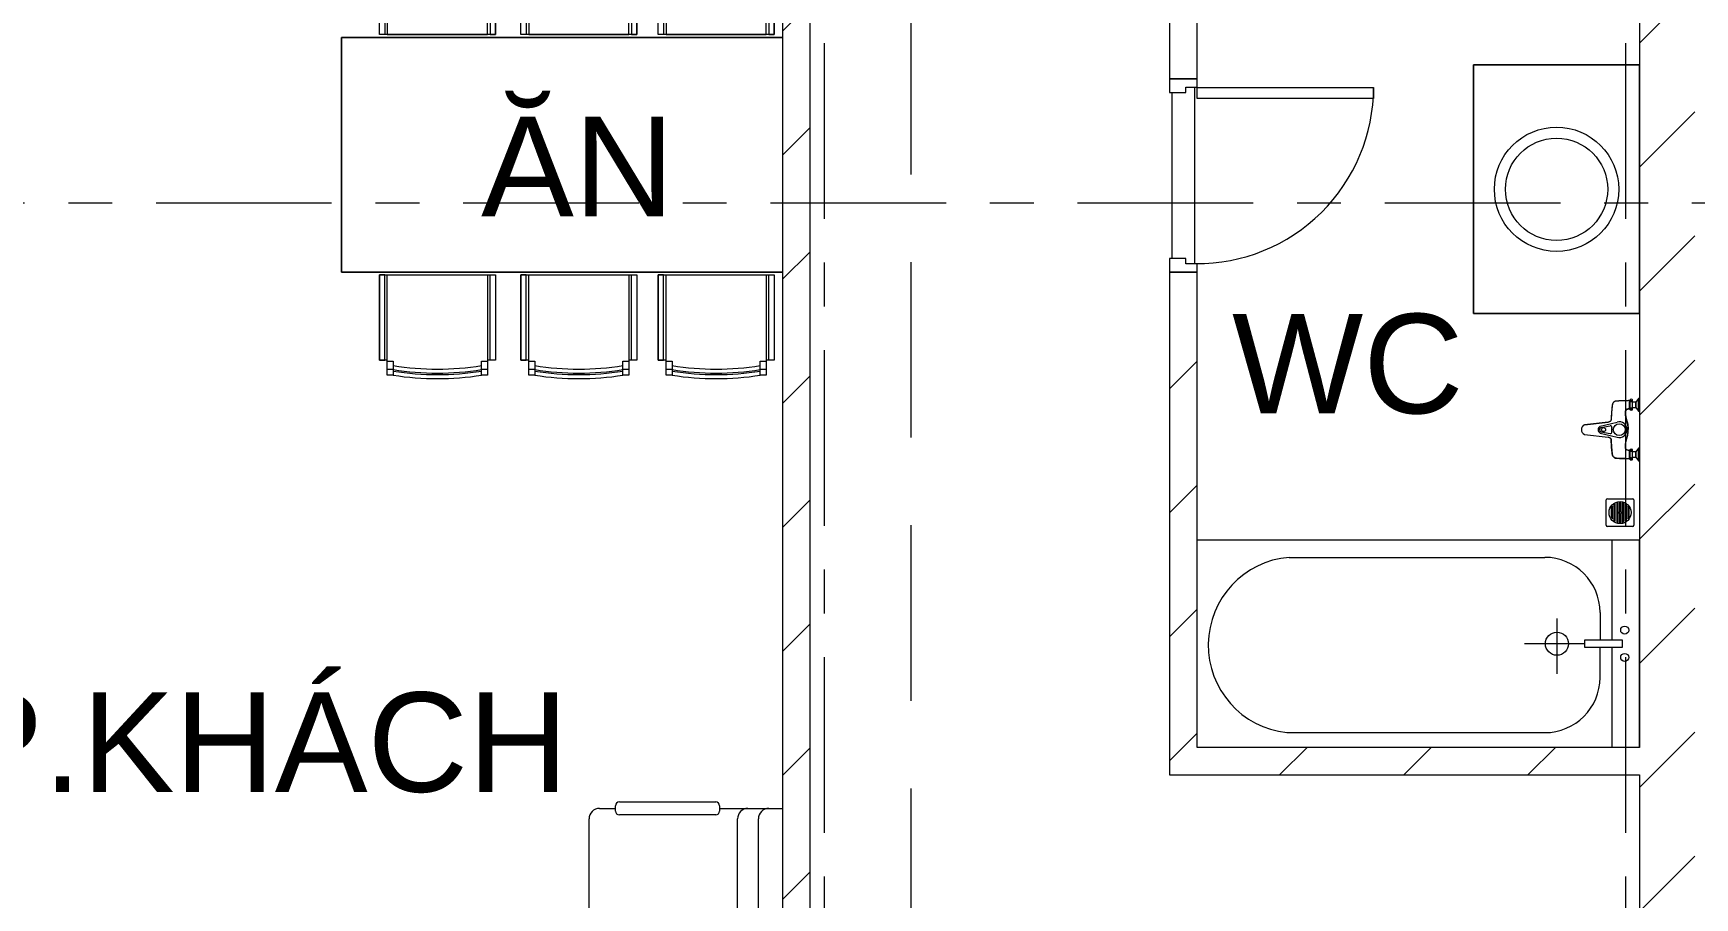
# Model space of a CAD drawing. Header units: millimetres. Extents: x -20144 to 117103, y -11426 to 48263.
# Drawn here: x 85140 to 91151, y 3836 to 6965 of the extents above; entities that cross this region are included whole.
import ezdxf

# ---------------------------------------------------------------- set-up
doc = ezdxf.new("R2010")
doc.units = ezdxf.units.MM
doc.linetypes.add('Grid Line', pattern=[22.225, 12.7, -3.175, 3.175, -3.175])
doc.linetypes.add('HIDDEN2', pattern=[4.7625, 3.175, -1.5875])
for name, color, linetype, lineweight in [('CHU', 181, 'Continuous', 5), ('CUA', 31, 'Continuous', 9), ('HATCH-TUONG', 152, 'Continuous', 9), ('KI-HIEU-1', 151, 'Continuous', 9), ('NET-CAT', 3, 'Continuous', 9), ('NET-THAY', 2, 'Continuous', 15), ('THIET BI', 44, 'Continuous', 5), ('THIET-BI', 44, 'Continuous', 5), ('TRUC', 225, 'Continuous', 5)]:
    doc.layers.add(name, color=color, linetype=linetype, lineweight=lineweight)
doc.styles.add('Arial_4', font='arial.ttf', dxfattribs={"height": 360})
pattern_1 = [(45, (71000, 0), (-224.5064, 224.5064), [])]

# ---------------------------------------------------------------- blocks, each defined once
blk = doc.blocks.new('X-SOFA - X-SOFA-383584-MẶT BẰNG TẦNG 23')
at = {"layer": 'THIET BI'}
for p, q in [((-716.2, 969.2), (-658.4, 969.2)), ((-658.4, 959.8), (-658.4, 978.7)), ((-644.3, 992.8), (-295.7, 992.8)), ((-281.5, 978.7), (-281.5, 959.8)), ((-281.5, 969.2), (-103.7, 969.2)), ((-103.7, 969.2), (-53.8, 969.2)), ((-753.8, 360.8), (-753.8, 931.5)), ((-295.7, 945.7), (-644.3, 945.7)), ((-216.7, 360.8), (-216.7, 931.5)), ((-141.3, 360.8), (-141.3, 931.5)), ((-1250, 325), (-1900, 325)), ((-1900, 325), (-1900, -325)), ((-1900, 325), (-1900, -325)), ((-1250, 325), (-1900, 325)), ((-1250, -325), (-1250, 325)), ((-1250, -325), (-1250, 325)), ((-716.2, 323.1), (-103.7, 323.1)), ((-103.7, 323.1), (-53.8, 323.1)), ((-753.8, -285.4), (-753.8, 285.4)), ((-216.7, -285.4), (-216.7, 285.4)), ((-141.3, -285.4), (-141.3, 285.4)), ((-1900, -325), (-1250, -325)), ((-1900, -325), (-1250, -325)), ((-716.2, -323.1), (-53.8, -323.1)), ((-753.8, -360.8), (-753.8, -931.5)), ((-216.7, -360.8), (-216.7, -931.5)), ((-141.3, -360.8), (-141.3, -931.5)), ((-658.4, -959.8), (-658.4, -978.7)), ((-295.7, -945.7), (-644.3, -945.7)), ((-281.5, -978.7), (-281.5, -959.8)), ((-716.2, -969.2), (-658.4, -969.2)), ((-644.3, -992.8), (-295.7, -992.8)), ((-103.7, -969.2), (-281.5, -969.2)), ((-53.8, -969.2), (-103.7, -969.2))]:
    blk.add_line(p, q, dxfattribs=at)
for centre, radius, start, end in [((-716.2, 931.5), 37.7, 90, 180), ((-644.3, 978.7), 14.1, 90, 180), ((-295.7, 978.7), 14.1, 360, 90), ((-179, 931.5), 37.7, 90, 180), ((-103.7, 931.5), 37.7, 90, 180), ((-644.3, 959.8), 14.1, 180, 270), ((-295.7, 959.8), 14.1, 270, 0), ((-716.2, 360.8), 37.7, 180, 270), ((-179, 360.8), 37.7, 180, 270), ((-103.7, 360.8), 37.7, 180, 270), ((-716.2, 285.4), 37.7, 90, 180), ((-179, 285.4), 37.7, 90, 180), ((-103.7, 285.4), 37.7, 90, 180), ((-716.2, -285.4), 37.7, 180, 270), ((-179, -285.4), 37.7, 180, 270), ((-103.7, -285.4), 37.7, 180, 270), ((-716.2, -360.8), 37.7, 90, 180), ((-179, -360.8), 37.7, 90, 180), ((-103.7, -360.8), 37.7, 90, 180), ((-716.2, -931.5), 37.7, 180, 270), ((-644.3, -959.8), 14.1, 90, 180), ((-295.7, -959.8), 14.1, 360, 90), ((-179, -931.5), 37.7, 180, 270), ((-103.7, -931.5), 37.7, 180, 270), ((-644.3, -978.7), 14.1, 180, 270), ((-295.7, -978.7), 14.1, 270, 0)]:
    blk.add_arc(centre, radius, start, end, dxfattribs=at)
blk = doc.blocks.new('X-BAN AN 4 GHE - X-BAN AN 4 GHE 2-398335-MẶT BẰNG TẦNG 23')
at = {"layer": 'THIET BI'}
for p, q in [((165.2, 1222.7), (187, 1222.7)), ((165.2, 1168.5), (165.2, 1222.7)), ((165.2, 1222.7), (165.2, 860)), ((187, 1222.7), (165.2, 1222.7)), ((187, 1187.9), (187, 1222.7)), ((506.1, 1222.7), (527.9, 1222.7)), ((506.1, 1222.7), (506.1, 1187.9)), ((527.9, 1222.7), (506.1, 1222.7)), ((527.9, 1222.7), (527.9, 1168.5)), ((527.9, 860), (527.9, 1222.7)), ((676.8, 1222.7), (698.6, 1222.7)), ((676.8, 1168.5), (676.8, 1222.7)), ((676.8, 1222.7), (676.8, 860)), ((698.6, 1222.7), (676.8, 1222.7)), ((698.6, 1187.9), (698.6, 1222.7)), ((1017.7, 1222.7), (1039.5, 1222.7)), ((1017.7, 1222.7), (1017.7, 1187.9)), ((1039.5, 1222.7), (1017.7, 1222.7)), ((1039.5, 1222.7), (1039.5, 1168.5)), ((1039.5, 860), (1039.5, 1222.7)), ((1173.7, 1222.7), (1195.4, 1222.7)), ((1173.7, 1168.5), (1173.7, 1222.7)), ((1173.7, 1222.7), (1173.7, 860)), ((1195.4, 1222.7), (1173.7, 1222.7)), ((1195.4, 1187.9), (1195.4, 1222.7)), ((1514.6, 1222.7), (1536.3, 1222.7)), ((1514.6, 1222.7), (1514.6, 1187.9)), ((1536.3, 1222.7), (1514.6, 1222.7)), ((1536.3, 1222.7), (1536.3, 1168.5)), ((1536.3, 860), (1536.3, 1222.7)), ((136.9, 1168.5), (165.2, 1168.5)), ((136.9, 860), (136.9, 1168.5)), ((136.9, 1168.5), (155.8, 1168.5)), ((136.9, 860), (136.9, 1168.5)), ((155.8, 1168.5), (155.8, 860)), ((165.2, 1200.9), (187, 1200.9)), ((165.2, 1171.9), (187, 1171.9)), ((187, 1171.9), (187, 1187.9)), ((506.1, 1200.9), (527.9, 1200.9)), ((506.1, 1187.9), (506.1, 1171.9)), ((506.1, 1171.9), (527.9, 1171.9)), ((527.9, 1168.5), (556.2, 1168.5)), ((537.3, 1168.5), (537.3, 860)), ((556.2, 1168.5), (537.3, 1168.5)), ((556.2, 1168.5), (556.2, 860)), ((556.2, 860), (556.2, 1168.5)), ((648.5, 860), (648.5, 1168.5)), ((648.5, 1168.5), (676.8, 1168.5)), ((648.5, 1168.5), (667.4, 1168.5)), ((648.5, 860), (648.5, 1168.5)), ((667.4, 1168.5), (667.4, 860)), ((676.8, 1200.9), (698.6, 1200.9)), ((676.8, 1171.9), (698.6, 1171.9)), ((698.6, 1171.9), (698.6, 1187.9)), ((1017.7, 1200.9), (1039.5, 1200.9)), ((1017.7, 1187.9), (1017.7, 1171.9)), ((1017.7, 1171.9), (1039.5, 1171.9)), ((1039.5, 1168.5), (1067.8, 1168.5)), ((1048.9, 1168.5), (1048.9, 860)), ((1067.8, 1168.5), (1048.9, 1168.5)), ((1067.8, 1168.5), (1067.8, 860)), ((1067.8, 860), (1067.8, 1168.5)), ((1145.3, 860), (1145.3, 1168.5)), ((1145.3, 1168.5), (1173.7, 1168.5)), ((1145.3, 1168.5), (1164.2, 1168.5)), ((1145.3, 860), (1145.3, 1168.5)), ((1164.2, 1168.5), (1164.2, 860)), ((1173.7, 1200.9), (1195.4, 1200.9)), ((1173.7, 1171.9), (1195.4, 1171.9)), ((1195.4, 1171.9), (1195.4, 1187.9)), ((1514.6, 1200.9), (1536.3, 1200.9)), ((1514.6, 1187.9), (1514.6, 1171.9)), ((1514.6, 1171.9), (1536.3, 1171.9)), ((1536.3, 1168.5), (1564.7, 1168.5)), ((1545.8, 1168.5), (1545.8, 860)), ((1564.7, 1168.5), (1545.8, 1168.5)), ((1564.7, 1168.5), (1564.7, 860)), ((1564.7, 860), (1564.7, 1168.5)), ((0, 850), (1595.2, 850)), ((0, 0), (0, 850)), ((1595.2, 850), (0, 850)), ((0, 850), (0, 0)), ((556.2, 860), (136.9, 860)), ((155.8, 860), (136.9, 860)), ((165.2, 860), (527.9, 860)), ((537.3, 860), (556.2, 860)), ((1067.8, 860), (648.5, 860)), ((667.4, 860), (648.5, 860)), ((676.8, 860), (1039.5, 860)), ((1048.9, 860), (1067.8, 860)), ((1564.7, 860), (1145.3, 860)), ((1164.2, 860), (1145.3, 860)), ((1173.7, 860), (1536.3, 860)), ((1545.8, 860), (1564.7, 860)), ((1595.2, 0), (0, 0)), ((0, 0), (1595.2, 0)), ((136.9, -10), (556.2, -10)), ((136.9, -318.5), (136.9, -10)), ((155.8, -10), (136.9, -10)), ((136.9, -10), (136.9, -318.5)), ((155.8, -318.5), (155.8, -10)), ((165.2, -10), (527.9, -10)), ((165.2, -372.7), (165.2, -10)), ((527.9, -10), (527.9, -372.7)), ((537.3, -10), (556.2, -10)), ((537.3, -318.5), (537.3, -10)), ((556.2, -10), (556.2, -318.5)), ((556.2, -10), (556.2, -318.5)), ((648.5, -10), (1067.8, -10)), ((648.5, -318.5), (648.5, -10)), ((667.4, -10), (648.5, -10)), ((648.5, -10), (648.5, -318.5)), ((667.4, -318.5), (667.4, -10)), ((676.8, -10), (1039.5, -10)), ((676.8, -372.7), (676.8, -10)), ((1039.5, -10), (1039.5, -372.7)), ((1048.9, -10), (1067.8, -10)), ((1048.9, -318.5), (1048.9, -10)), ((1067.8, -10), (1067.8, -318.5)), ((1067.8, -10), (1067.8, -318.5)), ((1145.3, -10), (1564.7, -10)), ((1145.3, -318.5), (1145.3, -10)), ((1145.3, -10), (1145.3, -318.5)), ((1164.2, -10), (1145.3, -10)), ((1164.2, -318.5), (1164.2, -10)), ((1173.7, -10), (1536.3, -10)), ((1173.7, -372.7), (1173.7, -10)), ((1536.3, -10), (1536.3, -372.7)), ((1545.8, -10), (1564.7, -10)), ((1545.8, -318.5), (1545.8, -10)), ((1564.7, -10), (1564.7, -318.5)), ((1564.7, -10), (1564.7, -318.5)), ((165.2, -318.5), (136.9, -318.5)), ((136.9, -318.5), (155.8, -318.5)), ((165.2, -372.7), (165.2, -318.5)), ((165.2, -321.9), (187, -321.9)), ((165.2, -350.9), (187, -350.9)), ((187, -321.9), (187, -337.9)), ((187, -337.9), (187, -372.7)), ((506.1, -321.9), (527.9, -321.9)), ((506.1, -337.9), (506.1, -321.9)), ((506.1, -372.7), (506.1, -337.9)), ((506.1, -350.9), (527.9, -350.9)), ((527.9, -318.5), (527.9, -372.7)), ((556.2, -318.5), (527.9, -318.5)), ((556.2, -318.5), (537.3, -318.5)), ((676.8, -318.5), (648.5, -318.5)), ((648.5, -318.5), (667.4, -318.5)), ((676.8, -372.7), (676.8, -318.5)), ((676.8, -321.9), (698.6, -321.9)), ((676.8, -350.9), (698.6, -350.9)), ((698.6, -321.9), (698.6, -337.9)), ((698.6, -337.9), (698.6, -372.7)), ((1017.7, -321.9), (1039.5, -321.9)), ((1017.7, -337.9), (1017.7, -321.9)), ((1017.7, -372.7), (1017.7, -337.9)), ((1017.7, -350.9), (1039.5, -350.9)), ((1039.5, -318.5), (1039.5, -372.7)), ((1067.8, -318.5), (1039.5, -318.5)), ((1067.8, -318.5), (1048.9, -318.5)), ((1173.7, -318.5), (1145.3, -318.5)), ((1145.3, -318.5), (1164.2, -318.5)), ((1173.7, -372.7), (1173.7, -318.5)), ((1173.7, -321.9), (1195.4, -321.9)), ((1173.7, -350.9), (1195.4, -350.9)), ((1195.4, -321.9), (1195.4, -337.9)), ((1195.4, -337.9), (1195.4, -372.7)), ((1514.6, -321.9), (1536.3, -321.9)), ((1514.6, -337.9), (1514.6, -321.9)), ((1514.6, -372.7), (1514.6, -337.9)), ((1514.6, -350.9), (1536.3, -350.9)), ((1536.3, -318.5), (1536.3, -372.7)), ((1564.7, -318.5), (1536.3, -318.5)), ((1564.7, -318.5), (1545.8, -318.5)), ((187, -372.7), (165.2, -372.7)), ((187, -372.7), (165.2, -372.7)), ((527.9, -372.7), (506.1, -372.7)), ((527.9, -372.7), (506.1, -372.7)), ((698.6, -372.7), (676.8, -372.7)), ((698.6, -372.7), (676.8, -372.7)), ((1039.5, -372.7), (1017.7, -372.7)), ((1039.5, -372.7), (1017.7, -372.7)), ((1195.4, -372.7), (1173.7, -372.7)), ((1195.4, -372.7), (1173.7, -372.7)), ((1536.3, -372.7), (1514.6, -372.7)), ((1536.3, -372.7), (1514.6, -372.7))]:
    blk.add_line(p, q, dxfattribs=at)
for centre, radius, start, end in [((346.5, 221.9), 1013.4, 80.94073, 99.05927), ((346.5, 221.9), 1013.4, 80.94073, 99.05927), ((346.5, 221.9), 998.9, 80.80804, 99.19196), ((346.5, 201.8), 1013.4, 80.94073, 99.05927), ((858.1, 221.9), 1013.4, 80.94073, 99.05927), ((858.1, 221.9), 1013.4, 80.94073, 99.05927), ((858.1, 221.9), 998.9, 80.80804, 99.19196), ((858.1, 201.8), 1013.4, 80.94073, 99.05927), ((1355, 221.9), 1013.4, 80.94073, 99.05927), ((1355, 221.9), 1013.4, 80.94073, 99.05927), ((1355, 221.9), 998.9, 80.80804, 99.19196), ((1355, 201.8), 1013.4, 80.94073, 99.05927), ((346.5, 201.8), 998.9, 80.80804, 99.19196), ((858.1, 201.8), 998.9, 80.80804, 99.19196), ((1355, 201.8), 998.9, 80.80804, 99.19196), ((346.5, 648.2), 998.9, 260.80804, 279.19196), ((346.5, 648.2), 1013.4, 260.94073, 279.05927), ((346.5, 628.1), 998.9, 260.80804, 279.19196), ((858.1, 648.2), 998.9, 260.80804, 279.19196), ((858.1, 648.2), 1013.4, 260.94073, 279.05927), ((858.1, 628.1), 998.9, 260.80804, 279.19196), ((1355, 648.2), 998.9, 260.80804, 279.19196), ((1355, 648.2), 1013.4, 260.94073, 279.05927), ((1355, 628.1), 998.9, 260.80804, 279.19196), ((346.5, 628.1), 1013.4, 260.94073, 279.05927), ((346.5, 628.1), 1013.4, 260.94073, 279.05927), ((858.1, 628.1), 1013.4, 260.94073, 279.05927), ((858.1, 628.1), 1013.4, 260.94073, 279.05927), ((1355, 628.1), 1013.4, 260.94073, 279.05927), ((1355, 628.1), 1013.4, 260.94073, 279.05927)]:
    blk.add_arc(centre, radius, start, end, dxfattribs=at)
blk = doc.blocks.new('CUA WC - Type 1-374153-MẶT BẰNG TẦNG 23')
at = {"layer": 'CUA'}
for p, q in [((-217.5, 690.3), (-177.5, 690.3)), ((-217.5, 52.3), (-217.5, 690.3)), ((-177.5, 690.3), (-177.5, 52.3)), ((-177.5, 52.3), (-217.5, 52.3))]:
    blk.add_line(p, q, dxfattribs=at)
at = {"layer": 'CUA', "lineweight": 5}
for p, q in [((-218.5, 52.3), (-248.5, 52.3)), ((-248.5, 52.3), (-248.5, -47.7)), ((-218.5, 11.3), (-218.5, 52.3)), ((-198.5, 11.3), (-218.5, 11.3)), ((-198.5, -47.7), (-198.5, 11.3)), ((421.5, 11.3), (401.5, 11.3)), ((401.5, 11.3), (401.5, -47.7)), ((451.5, 52.3), (421.5, 52.3)), ((421.5, 52.3), (421.5, 11.3)), ((451.5, -47.7), (451.5, 52.3)), ((-248.5, -47.7), (-198.5, -47.7)), ((401.5, -47.7), (451.5, -47.7))]:
    blk.add_line(p, q, dxfattribs=at)
blk.add_arc((-217.5, 52.3), 638, 359.5, 90, dxfattribs=at)
blk = doc.blocks.new('X-LA - X-LA-610443-MẶT BẰNG TẦNG 23')
at = {"layer": 'THIET-BI'}
for p, q in [((450, 0), (-450, 0)), ((-450, 0), (-450, -600)), ((-450, -600), (-450, 0)), ((-450, 0), (450, 0)), ((450, -600), (450, 0)), ((450, 0), (450, -600)), ((-450, -600), (450, -600)), ((450, -600), (-450, -600))]:
    blk.add_line(p, q, dxfattribs=at)
for radius in [225, 185]:
    blk.add_circle((0, -300), radius, dxfattribs=at)
blk = doc.blocks.new('X-BON TAM - X-BON TAM-423435-MẶT BẰNG TẦNG 23')
at = {"layer": 'THIET-BI'}
for p, q in [((375, 0), (-375, 0)), ((-375, 0), (-375, -1600)), ((-375, 0), (-375, -1600)), ((375, 0), (-375, 0)), ((-375, -100), (-12.9, -100)), ((12.9, -61.4), (-12.9, -61.4)), ((-12.9, -61.4), (-12.9, -198.5)), ((12.9, -198.5), (12.9, -61.4)), ((12.9, -100), (375, -100)), ((-112.7, -142.6), (-12.9, -142.6)), ((121.7, -142.6), (12.9, -142.6)), ((-12.9, -198.5), (12.9, -198.5)), ((0, -198.5), (0, -415.4)), ((-91.8, -298.7), (108.5, -298.7)), ((-312.7, -1267.8), (-312.7, -342.6)), ((321.7, -1276.1), (321.7, -342.6))]:
    blk.add_line(p, q, dxfattribs=at)
for centre, radius in [((-49.4, -53.5), 14.5), ((49.4, -53.5), 14.5), ((0, -298.7), 41.7)]:
    blk.add_circle(centre, radius, dxfattribs=at)
for centre, radius, start, end in [((-112.7, -342.6), 200, 90, 180), ((121.7, -342.6), 200, 360, 90), ((4.9, -1241.3), 318.7, 184.7583, 353.73509)]:
    blk.add_arc(centre, radius, start, end, dxfattribs=at)
blk = doc.blocks.new('X-SEN - X-SEN-410583-MẶT BẰNG TẦNG 23')
at = {"layer": 'THIET-BI'}
for p, q in [((-67.5, 0), (-112.5, 0)), ((-112.5, 0), (-112.5, -3.8)), ((-112.5, 0), (-67.5, 0)), ((-112.5, -3.8), (-112.5, 0)), ((-67.5, -3.8), (-67.5, 0)), ((-67.5, 0), (-67.5, -3.8)), ((112.5, 0), (67.5, 0)), ((67.5, 0), (67.5, -3.8)), ((67.5, 0), (67.5, -3.8)), ((112.5, 0), (67.5, 0)), ((112.5, -3.8), (112.5, 0)), ((112.5, -3.8), (112.5, 0)), ((-112.5, -3.8), (-99.9, -12.6)), ((-67.5, -3.8), (-112.5, -3.8)), ((-112.5, -3.8), (-99.9, -12.6)), ((-99.9, -25.3), (-107.2, -25.3)), ((-72.8, -25.3), (-107.2, -25.3)), ((-107.2, -34.3), (-105.1, -34.3)), ((-107.2, -34.3), (-72.8, -34.3)), ((-105.1, -34.3), (-105.1, -37.2)), ((-105.1, -34.3), (-105.1, -37.2)), ((-74.9, -34.3), (-105.1, -34.3)), ((-105.1, -37.2), (-74.9, -37.2)), ((-99.9, -12.6), (-99.9, -25.3)), ((-99.9, -12.6), (-80.1, -12.6)), ((-80.1, -12.6), (-99.9, -12.6)), ((-99.9, -12.6), (-99.9, -25.3)), ((-80.1, -12.6), (-67.5, -3.8)), ((-80.1, -12.6), (-67.5, -3.8)), ((-80.1, -25.3), (-80.1, -12.6)), ((-80.1, -25.3), (-80.1, -12.6)), ((-72.8, -25.3), (-80.1, -25.3)), ((-74.9, -37.2), (-74.9, -34.3)), ((-74.9, -34.3), (-72.8, -34.3)), ((-74.9, -37.2), (-74.9, -34.3)), ((67.5, -3.8), (80.1, -12.6)), ((112.5, -3.8), (67.5, -3.8)), ((67.5, -3.8), (80.1, -12.6)), ((80.1, -25.3), (72.8, -25.3)), ((107.2, -25.3), (72.8, -25.3)), ((72.8, -34.3), (74.9, -34.3)), ((72.8, -34.3), (107.2, -34.3)), ((74.9, -34.3), (74.9, -37.2)), ((74.9, -34.3), (74.9, -37.2)), ((105.1, -34.3), (74.9, -34.3)), ((74.9, -37.2), (105.1, -37.2)), ((80.1, -12.6), (80.1, -25.3)), ((99.9, -12.6), (80.1, -12.6)), ((80.1, -12.6), (99.9, -12.6)), ((99.9, -12.6), (80.1, -12.6)), ((80.1, -12.6), (80.1, -25.3)), ((99.9, -12.6), (112.5, -3.8)), ((99.9, -12.6), (112.5, -3.8)), ((99.9, -25.3), (99.9, -12.6)), ((99.9, -25.3), (99.9, -12.6)), ((107.2, -25.3), (99.9, -25.3)), ((105.1, -37.2), (105.1, -34.3)), ((105.1, -34.3), (107.2, -34.3)), ((105.1, -37.2), (105.1, -34.3)), ((-12.9, -141.7), (-27.6, -80.8)), ((-27.3, -113.1), (-17.5, -199.2)), ((-17.5, -199.2), (-27.3, -113.1)), ((-7.7, -139.6), (-13.8, -105.5)), ((7.7, -139.6), (13.8, -105.5)), ((12.9, -141.7), (27.6, -80.8)), ((17.5, -199.2), (27.3, -113.1)), ((17.5, -199.2), (27.3, -113.1))]:
    blk.add_line(p, q, dxfattribs=at)
for centre, radius in [((0, -73.2), 21.5), ((0, -130.1), 7.2)]:
    blk.add_circle(centre, radius, dxfattribs=at)
for centre, radius, start, end in [((-102.9, -29.8), 6.9, 148.02464, 211.97536), ((-102.9, -29.8), 6.9, 148.02464, 211.97536), ((-107.2, -27.1), 1.8, 90, 148.02464), ((-107.2, -27.1), 1.8, 90, 148.02464), ((-107.2, -32.5), 1.8, 211.97536, 270), ((-107.2, -32.5), 1.8, 211.97536, 270), ((-112.5, -29.8), 6.9, 319.28447, 40.71553), ((-94.4, -29.8), 6.9, 139.28447, 220.71553), ((-85.4, -29.8), 6.9, 319.28447, 40.71553), ((-67.5, -29.8), 6.9, 139.28447, 220.71553), ((-72.8, -27.1), 1.8, 31.97536, 90), ((-72.8, -27.1), 1.8, 31.97536, 90), ((-72.8, -32.5), 1.8, 270, 328.02464), ((-72.8, -32.5), 1.8, 270, 328.02464), ((-77.1, -29.8), 6.9, 328.02464, 31.97536), ((-77.1, -29.8), 6.9, 328.02464, 31.97536), ((-0.4, -73.2), 28.3, 89.25175, 195.66926), ((0.4, -73.2), 28.3, 344.33074, 90.74825), ((77.1, -29.8), 6.9, 148.02464, 211.97536), ((77.1, -29.8), 6.9, 148.02464, 211.97536), ((72.8, -27.1), 1.8, 90, 148.02464), ((72.8, -27.1), 1.8, 90, 148.02464), ((72.8, -32.5), 1.8, 211.97536, 270), ((72.8, -32.5), 1.8, 211.97536, 270), ((67.5, -29.8), 6.9, 319.28447, 40.71553), ((85.6, -29.8), 6.9, 139.28447, 220.71553), ((94.6, -29.8), 6.9, 319.28447, 40.71553), ((112.5, -29.8), 6.9, 139.28447, 220.71553), ((107.2, -27.1), 1.8, 31.97536, 90), ((107.2, -27.1), 1.8, 31.97536, 90), ((107.2, -32.5), 1.8, 270, 328.02464), ((107.2, -32.5), 1.8, 270, 328.02464), ((102.9, -29.8), 6.9, 328.02464, 31.97536), ((102.9, -29.8), 6.9, 328.02464, 31.97536), ((-9.4, -104.7), 4.5, 74.07034, 190.15556), ((-0.4, -73.2), 28.3, 254.07034, 270.74825), ((0.4, -73.2), 28.3, 269.25175, 285.92966), ((9.4, -104.7), 4.5, 349.84444, 105.92966), ((0, -134.7), 14.7, 208.41441, 331.58559), ((0, -136.6), 8.24, 201.12938, 338.87062), ((0, -191), 19.3, 205.0481, 334.9519), ((0, -191), 19.3, 205.0481, 334.9519)]:
    blk.add_arc(centre, radius, start, end, dxfattribs=at)
for points, knots in [([(-105.1, -37.2), (-105.1, -39.1), (-104.9, -42.9), (-104.7, -48.5), (-104.5, -54.2), (-104.2, -61.7), (-103.9, -68.4), (-103.8, -73.6), (-103.7, -75.5), (-103.7, -76.7), (-103.6, -77.6), (-103.6, -78.6), (-103.6, -79.8), (-103.6, -81), (-103.5, -81.8), (-103.5, -82.3), (-103.5, -82.6), (-103.4, -83), (-103.4, -83.5), (-103.3, -84.3), (-103.2, -85.5), (-103.1, -86.6), (-102.8, -87.6), (-102.6, -88.2), (-102.3, -88.9), (-101.9, -89.7), (-101.3, -90.8), (-100.6, -91.7), (-100, -92.5), (-99, -93.6), (-97.8, -94.7), (-96.2, -95.8), (-95, -96.6), (-93.7, -97.2), (-92.4, -97.7), (-91.2, -98.1), (-90.3, -98.4), (-89.6, -98.5), (-88.9, -98.7), (-88, -98.8), (-86.8, -99), (-85.6, -99.1), (-84.7, -99.1), (-84, -99.2), (-83.3, -99.3), (-82.3, -99.4), (-81.2, -99.5), (-79.7, -99.6), (-77.9, -99.8), (-75.5, -100), (-72.8, -100.2), (-70, -100.5), (-66.3, -100.8), (-61.6, -101.2), (-56, -101.5), (-51.7, -101.8), (-48.8, -101.9), (-47.3, -101.9), (-46.1, -101.9), (-45.1, -102), (-44.4, -102), (-43.6, -102), (-42.6, -102), (-41.4, -102), (-40.1, -102), (-39.3, -102.1), (-38.8, -102.1), (-38.5, -102.2), (-38.1, -102.2), (-37.6, -102.3), (-36.8, -102.4), (-35.6, -102.6), (-34.3, -103), (-33.2, -103.5), (-32.5, -104), (-31.7, -104.6), (-30.5, -105.7), (-29, -107.6), (-27.9, -110.1), (-27.4, -112), (-27.3, -113.1)], [0, 0, 0, 0, 0.041667, 0.083333, 0.125, 0.166667, 0.25, 0.270833, 0.28125, 0.291667, 0.296875, 0.302083, 0.3125, 0.322917, 0.328125, 0.330729, 0.333333, 0.335938, 0.338542, 0.34375, 0.354167, 0.364583, 0.369792, 0.375, 0.380208, 0.385417, 0.395833, 0.40625, 0.411458, 0.416667, 0.4375, 0.447917, 0.458333, 0.46875, 0.479167, 0.489583, 0.494792, 0.5, 0.505208, 0.510417, 0.520833, 0.53125, 0.536458, 0.541667, 0.546875, 0.552083, 0.5625, 0.572917, 0.583333, 0.604167, 0.625, 0.645833, 0.666667, 0.708333, 0.75, 0.791667, 0.802083, 0.8125, 0.822917, 0.828125, 0.833333, 0.838542, 0.84375, 0.854167, 0.864583, 0.869792, 0.872396, 0.875, 0.877604, 0.880208, 0.885417, 0.895833, 0.90625, 0.916667, 0.921875, 0.927083, 0.9375, 0.958333, 0.979167, 1, 1, 1, 1]), ([(-105.1, -37.2), (-104.5, -52.3), (-103.9, -68.7), (-103.3, -87.5), (-99.6, -93.9), (-92.4, -98.5), (-72.6, -100.1), (-54, -102.2), (-33.9, -102), (-28.7, -107.4), (-27.8, -111), (-27.3, -113.1)], [0, 0, 0, 0, 45.441328, 49.333631, 56.110562, 66.562664, 73.682324, 114.966912, 125.570438, 129.900151, 136.284558, 136.284558, 136.284558, 136.284558]), ([(0, -41), (-2, -40.9), (-5.6, -40.9), (-10.3, -41.2), (-14.4, -41.6), (-18, -42.2), (-21.2, -42.9), (-24.2, -43.7), (-27.1, -44.6), (-30, -45.4), (-32.9, -46.3), (-35.8, -47.2), (-38.8, -47.9), (-41.8, -48.6), (-45.1, -49.2), (-48.4, -49.8), (-51.8, -50.2), (-54.8, -50.5), (-56.9, -50.7), (-58.1, -50.8), (-59, -50.9), (-59.9, -51), (-60.8, -51), (-61.7, -51), (-62.4, -51), (-63, -51), (-63.6, -51), (-64.4, -50.9), (-65.1, -50.8), (-65.7, -50.7), (-66.1, -50.6), (-66.5, -50.5), (-67.1, -50.4), (-68.1, -50.1), (-69.1, -49.6), (-70.1, -49), (-71.1, -48.3), (-72, -47.4), (-72.8, -46.6), (-73.3, -45.8), (-73.8, -45.1), (-74.1, -44.3), (-74.4, -43.5), (-74.6, -42.6), (-74.7, -41.9), (-74.8, -41.3), (-74.8, -40.9), (-74.9, -40.4), (-74.9, -39.8), (-74.9, -38.8), (-74.9, -37.9), (-74.9, -37.2)], [0, 0, 0, 0, 0.041667, 0.083333, 0.125, 0.166667, 0.208333, 0.25, 0.291667, 0.333333, 0.375, 0.416667, 0.458333, 0.5, 0.541667, 0.583333, 0.625, 0.666667, 0.6875, 0.697917, 0.708333, 0.71875, 0.729167, 0.739583, 0.75, 0.755208, 0.760417, 0.770833, 0.78125, 0.786458, 0.791667, 0.796875, 0.802083, 0.8125, 0.833333, 0.84375, 0.854167, 0.875, 0.885417, 0.895833, 0.90625, 0.916667, 0.927083, 0.9375, 0.947917, 0.953125, 0.958333, 0.963542, 0.96875, 0.979167, 1, 1, 1, 1]), ([(-74.9, -37.2), (-74.9, -39.9), (-75, -44.9), (-67.9, -51.6), (-55.3, -50.7), (-39.4, -48.7), (-24.4, -43.4), (-11.8, -40.7), (0, -41)], [0, 0, 0, 0, 8.475038, 15.961674, 29.255673, 47.963091, 70.422589, 93.837243, 93.837243, 93.837243, 93.837243]), ([(74.9, -37.2), (74.9, -37.9), (74.9, -38.8), (74.9, -39.8), (74.9, -40.4), (74.8, -40.9), (74.8, -41.3), (74.7, -41.9), (74.6, -42.6), (74.4, -43.3), (74.3, -43.9), (74.1, -44.4), (73.8, -45.1), (73.3, -45.8), (72.8, -46.6), (72, -47.4), (71.1, -48.3), (70.1, -49), (69.1, -49.6), (68.1, -50.1), (67.1, -50.4), (66.5, -50.5), (66.1, -50.6), (65.7, -50.7), (65.1, -50.8), (64.4, -50.9), (63.5, -51), (62.7, -51), (62.1, -51), (61.5, -51), (60.8, -51), (59.9, -51), (59, -50.9), (58.1, -50.8), (56.9, -50.7), (54.8, -50.5), (51.8, -50.2), (47.2, -49.6), (41.8, -48.7), (36.8, -47.4), (32.9, -46.3), (30, -45.4), (27.1, -44.6), (24.2, -43.7), (21.2, -42.9), (18, -42.2), (14.4, -41.6), (10.3, -41.2), (5.6, -40.9), (2, -40.9), (0, -41)], [0, 0, 0, 0, 0.020833, 0.03125, 0.036458, 0.041667, 0.046875, 0.052083, 0.0625, 0.072917, 0.078125, 0.083333, 0.09375, 0.104167, 0.114583, 0.125, 0.145833, 0.15625, 0.166667, 0.1875, 0.197917, 0.203125, 0.208333, 0.213542, 0.21875, 0.229167, 0.239583, 0.25, 0.255208, 0.260417, 0.270833, 0.28125, 0.291667, 0.302083, 0.3125, 0.333333, 0.375, 0.416667, 0.5, 0.583333, 0.625, 0.666667, 0.708333, 0.75, 0.791667, 0.833333, 0.875, 0.916667, 0.958333, 1, 1, 1, 1]), ([(74.9, -37.2), (74.9, -39.9), (75, -44.9), (67.9, -51.6), (55.3, -50.7), (39.4, -48.7), (24.4, -43.4), (11.8, -40.7), (0, -41)], [0, 0, 0, 0, 8.475038, 15.961674, 29.255673, 47.963091, 70.422589, 93.837243, 93.837243, 93.837243, 93.837243]), ([(27.3, -113.1), (27.4, -112), (27.9, -110.1), (29, -107.6), (30.5, -105.7), (31.7, -104.6), (32.5, -104), (33.2, -103.5), (34.3, -103), (35.6, -102.6), (36.8, -102.4), (37.6, -102.3), (38.1, -102.2), (38.5, -102.2), (38.8, -102.1), (39.3, -102.1), (40.1, -102), (41.4, -102), (42.6, -102), (43.6, -102), (44.4, -102), (45.1, -102), (46.1, -101.9), (47.3, -101.9), (48.8, -101.9), (51.7, -101.8), (57.9, -101.4), (65.3, -100.9), (72.8, -100.2), (76.9, -99.8), (79.7, -99.6), (81.2, -99.5), (82.3, -99.4), (83.3, -99.3), (84, -99.2), (84.7, -99.1), (85.6, -99.1), (86.8, -99), (88, -98.8), (88.9, -98.7), (89.6, -98.5), (90.3, -98.4), (91.2, -98.1), (92.4, -97.7), (93.7, -97.2), (95, -96.6), (96.2, -95.8), (97.8, -94.7), (99.2, -93.4), (100.4, -91.9), (101.3, -90.8), (101.9, -89.7), (102.3, -88.9), (102.6, -88.2), (102.8, -87.6), (103.1, -86.6), (103.2, -85.5), (103.3, -84.3), (103.4, -83.5), (103.4, -83), (103.5, -82.6), (103.5, -82.3), (103.5, -81.8), (103.6, -81), (103.6, -79.8), (103.6, -78.6), (103.6, -77.6), (103.7, -76.7), (103.7, -75.5), (103.8, -73.6), (103.9, -70.3), (104.1, -65.5), (104.5, -54.2), (104.8, -44.8), (105.1, -37.2)], [0, 0, 0, 0, 0.020833, 0.041667, 0.0625, 0.072917, 0.078125, 0.083333, 0.09375, 0.104167, 0.114583, 0.119792, 0.122396, 0.125, 0.127604, 0.130208, 0.135417, 0.145833, 0.15625, 0.161458, 0.166667, 0.171875, 0.177083, 0.1875, 0.197917, 0.208333, 0.25, 0.333333, 0.375, 0.416667, 0.427083, 0.4375, 0.447917, 0.453125, 0.458333, 0.463542, 0.46875, 0.479167, 0.489583, 0.494792, 0.5, 0.505208, 0.510417, 0.520833, 0.53125, 0.541667, 0.552083, 0.5625, 0.583333, 0.59375, 0.604167, 0.614583, 0.619792, 0.625, 0.630208, 0.635417, 0.645833, 0.65625, 0.661458, 0.664062, 0.666667, 0.669271, 0.671875, 0.677083, 0.6875, 0.697917, 0.703125, 0.708333, 0.71875, 0.729167, 0.75, 0.791667, 0.833333, 1, 1, 1, 1]), ([(105.1, -37.2), (104.5, -52.3), (103.9, -68.7), (103.3, -87.5), (99.6, -93.9), (92.4, -98.5), (72.6, -100.1), (54, -102.2), (33.9, -102), (28.7, -107.4), (27.8, -111), (27.3, -113.1)], [0, 0, 0, 0, 45.441328, 49.333631, 56.110562, 66.562664, 73.682324, 114.966912, 125.570438, 129.900151, 136.284558, 136.284558, 136.284558, 136.284558])]:
    blk.add_open_spline(points, degree=3, knots=knots, dxfattribs=at)
blk = doc.blocks.new('X-PHEU - X-PHEU-444926-MẶT BẰNG TẦNG 23')
at = {"layer": 'THIET-BI'}
for p, q in [((25, 29), (25, 121)), ((29, 125), (121, 125)), ((125, 121), (125, 29)), ((42.5, 90.5), (42.5, 59.5)), ((47.5, 51.8), (47.5, 98.2)), ((52.5, 103.1), (52.5, 46.9)), ((57.5, 43.5), (57.5, 106.5)), ((62.5, 108.8), (62.5, 41.2)), ((67.5, 39.8), (67.5, 110.2)), ((72.5, 110.9), (72.5, 78.1)), ((72.5, 71.9), (72.5, 39.1)), ((77.5, 78.1), (77.5, 110.9)), ((77.5, 39.1), (77.5, 71.9)), ((82.5, 110.2), (82.5, 39.8)), ((87.5, 41.2), (87.5, 108.8)), ((92.5, 106.5), (92.5, 43.5)), ((97.5, 46.9), (97.5, 103.1)), ((102.5, 98.2), (102.5, 51.8)), ((107.5, 59.5), (107.5, 90.5)), ((121, 25), (29, 25))]:
    blk.add_line(p, q, dxfattribs=at)
blk.add_circle((75, 75), 40, dxfattribs=at)
for centre, radius, start, end in [((29, 121), 4, 90, 180), ((121, 121), 4, 0, 90), ((75, 75), 36, 139.80824, 154.52563), ((75, 75), 36, 119.0853, 128.68219), ((75, 75), 36, 102.0247, 110.31751), ((75, 75), 4, 128.68219, 231.31781), ((75, 75), 36, 90, 93.98208), ((75, 75), 36, 86.01792, 90), ((75, 75), 4, 308.68219, 51.31781), ((75, 75), 36, 69.68249, 77.9753), ((75, 75), 36, 51.31781, 60.9147), ((75, 75), 36, 25.47437, 40.19176), ((29, 29), 4, 180, 270), ((75, 75), 36, 205.47437, 220.19176), ((75, 75), 36, 231.31781, 240.9147), ((75, 75), 36, 249.68249, 257.9753), ((75, 75), 36, 266.01792, 270), ((75, 75), 36, 270, 273.98208), ((75, 75), 36, 282.0247, 290.31751), ((75, 75), 36, 299.0853, 308.68219), ((75, 75), 36, 319.80824, 334.52563), ((121, 29), 4, 270, 360)]:
    blk.add_arc(centre, radius, start, end, dxfattribs=at)

msp = doc.modelspace()

# ---------------------------------------------------------------- hatches: boundary and pattern name
at = {"layer": 'HATCH-TUONG', "lineweight": 5}
h = msp.add_hatch(dxfattribs=at)
h.set_pattern_fill('FP_4', color=256, style=0, pattern_type=2)
h.set_pattern_definition(pattern_1)
h.paths.add_polyline_path([(91150.5, 199.9), (91150.5, 9600), (90950.5, 9600), (90950.5, 199.9)], flags=0)
h = msp.add_hatch(dxfattribs=at)
h.set_pattern_fill('FP_4', color=256, style=0, pattern_type=2)
h.set_pattern_definition(pattern_1)
h.paths.add_polyline_path([(87850.5, 1499.9), (87950.5, 1499.9), (87950.5, 7999.9), (87850.5, 7999.9), (87850.5, 2114.6)], flags=0)
h = msp.add_hatch(dxfattribs=at)
h.set_pattern_fill('FP_4', color=256, style=0, pattern_type=2)
h.set_pattern_definition(pattern_1)
h.paths.add_polyline_path([(89250.5, 4280), (89350.5, 4280), (89350.5, 6100), (89250.5, 6100), (89250.5, 5872)], flags=0)
h.paths.add_polyline_path([(89350.5, 6800), (89350.5, 7899.9), (89250.5, 7899.9), (89250.5, 6800)], flags=0)
h = msp.add_hatch(dxfattribs=at)
h.set_pattern_fill('FP_4', color=256, style=0, pattern_type=2)
h.set_pattern_definition(pattern_1)
h.paths.add_polyline_path([(90950.5, 4280), (90950.5, 4380), (89350.5, 4380), (89350.5, 4280), (90899.3, 4280)], flags=0)

# ---------------------------------------------------------------- linework, layer by layer
at = {"layer": 'KI-HIEU-1', "linetype": 'HIDDEN2', "ltscale": 200}
msp.add_line((88315.5, -7833.5), (88315.5, 45196.8), dxfattribs=at)
at = {"layer": 'NET-CAT', "lineweight": 15}
for p, q in [((87850.5, 7999.9), (87850.5, 1499.9)), ((87950.5, 1499.9), (87950.5, 7899.9)), ((89250.5, 7899.9), (89250.5, 6800)), ((89350.5, 6800), (89350.5, 7750)), ((90950.5, 7750), (90950.5, 4380)), ((89250.5, 6800), (89350.5, 6800)), ((89250.5, 6100), (89250.5, 4280)), ((89350.5, 6100), (89250.5, 6100)), ((89350.5, 4380), (89350.5, 6100)), ((90950.5, 4380), (89350.5, 4380)), ((89250.5, 4280), (89350.5, 4280)), ((89350.5, 4280), (90950.5, 4280)), ((90950.5, 4280), (90950.5, 199.9))]:
    msp.add_line(p, q, dxfattribs=at)
at = {"layer": 'NET-THAY', "lineweight": 9}
for p, q in [((89260.5, 6150), (89260.5, 6750)), ((89340.5, 6770), (89340.5, 6130))]:
    msp.add_line(p, q, dxfattribs=at)
at = {"layer": 'TRUC', "linetype": 'Grid Line', "ltscale": 50}
for p, q in [((88000.5, 43599.9), (88000.5, -4500.1)), ((90900.5, 43599.9), (90900.5, -4500.1)), ((114000.5, 6349.9), (58907.6, 6349.9))]:
    msp.add_line(p, q, dxfattribs=at)

# ---------------------------------------------------------------- block references
at = {"lineweight": 9}
for name, p in [('X-BAN AN 4 GHE - X-BAN AN 4 GHE 2-398335-MẶT BẰNG TẦNG 23', (86255.3, 6099.9)), ('X-PHEU - X-PHEU-444926-MẶT BẰNG TẦNG 23', (90805.5, 5155)), ('X-SOFA - X-SOFA-383584-MẶT BẰNG TẦNG 23', (87904.3, 3189.7))]:
    msp.add_blockref(name, p, dxfattribs=at)
at = {"lineweight": 9, "rotation": 270}
for name, p in [('CUA WC - Type 1-374153-MẶT BẰNG TẦNG 23', (89298.2, 6551.4)), ('X-LA - X-LA-610443-MẶT BẰNG TẦNG 23', (90950.5, 6400)), ('X-SEN - X-SEN-410583-MẶT BẰNG TẦNG 23', (90950.5, 5530)), ('X-BON TAM - X-BON TAM-423435-MẶT BẰNG TẦNG 23', (90950.5, 4755))]:
    msp.add_blockref(name, p, dxfattribs=at)

# ---------------------------------------------------------------- texts
at = {"layer": 'CHU', "color": 7, "char_height": 360, "attachment_point": 3, "line_spacing_factor": 0.936439, "style": 'Arial_4'}
for s, insert, width in [('\\pt2540,5080,7620,10160,12700,15240,17780,20320,22860,25400,27940,30480,33020,35560,38100,40640,43180,45720,48260,50800,53340,55880,58420,60960,63500,66040,68580,71120,73660,76200,78740,81280;ĂN', (87458.5, 6662.5), 694.88), ('\\pt2540.0016,5079.9996,7620.0012,10159.9992,12700.0008,15239.9988,17780.0004,20319.9984,22860,25400.0016,27939.9996,30480.0012,33019.9992,35560.0008,38099.9988,40640.0004,43179.9984,45720,48260.0016,50799.9996,53340.0012,55879.9992,58420.0008,60959.9988,63500.0004,66039.9984,68580,71120.0016,73659.9996,76200.0012,78739.9992,81280.0008;WC', (90314.2, 5949.1), 868.6), ('\\pt2540,5080,7620,10160,12700,15240,17780,20320,22860,25400,27940,30480,33020,35560,38100,40640,43180,45720,48260,50800,53340,55880,58420,60960,63500,66040,68580,71120,73660,76200,78740,81280;P.KHÁCH', (87075.5, 4579), 2217.96)]:
    msp.add_mtext(s, dxfattribs=dict(at, insert=insert, width=width))

doc.saveas('drawing.dxf')
